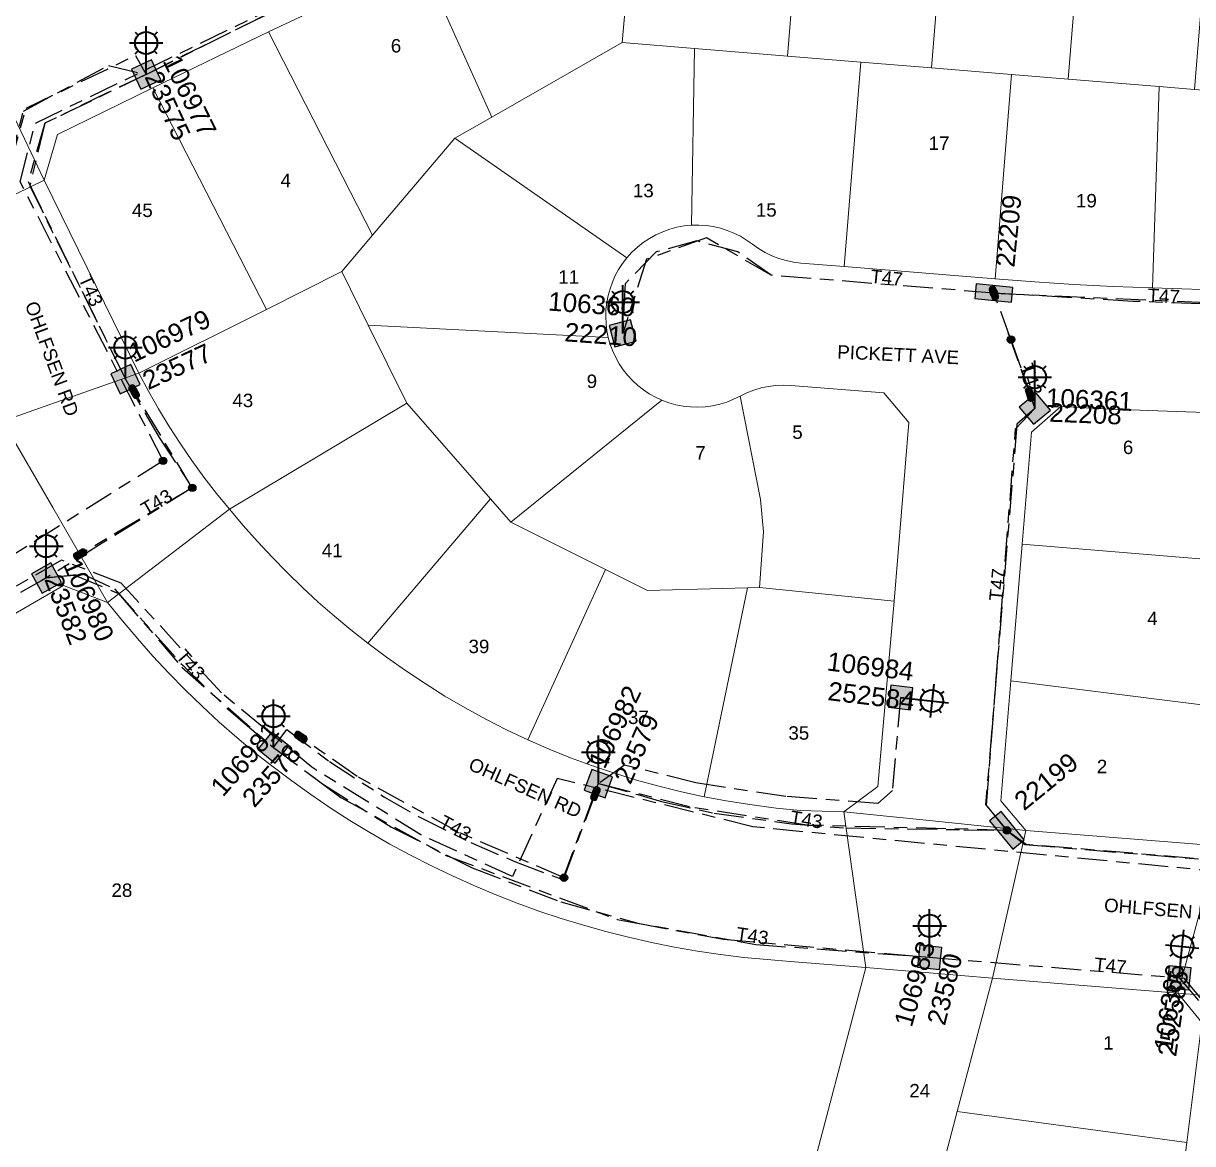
# Model space of a CAD drawing. Header units: metres. Extents: x 300457 to 302353, y 6232868 to 6234686.
# Drawn here: x 302062.9 to 302219.7, y 6233507.1 to 6233657.4 of the extents above; entities that cross this region are included whole.
import ezdxf
from ezdxf.enums import TextEntityAlignment as Align

# ---------------------------------------------------------------- set-up
doc = ezdxf.new("R2010")
doc.units = ezdxf.units.M
doc.linetypes.add('Cable Exist UG', pattern=[8.2, 4, -1.2, 1.8, -1.2])
doc.layers.get('0').update_dxf_attribs({"color": 6})
doc.layers.add('Cadastre Land Parcels_SP_EXT', color=9, linetype='Continuous', lineweight=5)
doc.layers.add('Cadastre Roads_SP_EXT', color=9, linetype='Continuous', lineweight=5)
for name, color, linetype in [('Equip_HV_EXT', 7, 'Continuous'), ('Equip_SL_EXT', 7, 'Continuous'), ('Equip_SP_SL_EXT', 7, 'Continuous'), ('Mains_HV_EXT', 7, 'Continuous'), ('Mains_LV_EXT', 7, 'Continuous'), ('Mains_SL_EXT', 7, 'Continuous'), ('SupportsUG_SP_LV_EXT', 7, 'Continuous'), ('SupportsUG_SP_LV_SL_EXT', 7, 'Continuous')]:
    doc.layers.add(name, color=color, linetype=linetype)
doc.styles.add('COLUMN_LABEL', font='arial.ttf')
doc.styles.add('iecARIAL', font='arial.ttf', dxfattribs={"height": 2})
doc.styles.add('POLE_LABEL', font='arial.ttf')
doc.styles.get("Standard").update_dxf_attribs({"font": 'arial.ttf'})

# ---------------------------------------------------------------- blocks, each defined once
blk = doc.blocks.new('COLUMN_EXT')
blk.add_hatch(color=256).paths.add_polyline_path([(-1.49, 1.48), (-1.49, -1.49), (1.48, -1.49), (1.48, 1.48)])
blk.add_lwpolyline([(-1.49, -1.49), (1.48, -1.49), (1.48, 1.48), (-1.49, 1.48)], close=True)
for tag, height, style, flags, p in [('ASSET_NUM', 2.5, 'COLUMN_LABEL', 8, (2, 2)), ('STRUCTURE_PLANT_NUMBER', 0.2, 'POLE_LABEL', 9, (1.81, 0.03)), ('STREET_CODE', 0.2, 'COLUMN_LABEL', 9, (1.81, -0.2))]:
    blk.add_attdef(tag, text='', height=height, dxfattribs=dict(style=style, flags=flags)).set_placement(p, align=Align.MIDDLE_LEFT)
at = {"flags": 9}
for tag, p in [('COLUMN_TYPE', (1.81, -0.4)), ('OWNED_BY', (1.81, -0.6)), ('STATE', (1.81, -0.8)), ('USAGE', (1.81, -1)), ('STREETNAME', (1.81, -1.6)), ('LEGEND', (1.81, -1.2)), ('LOCATION', (1.81, -1.4)), ('SUBURB', (1.81, -1.8)), ('NOTES', (1.81, -2))]:
    blk.add_attdef(tag, text='', height=0.2, dxfattribs=at).set_placement(p, align=Align.MIDDLE_LEFT)
at = {"flags": 1}
blk.add_attdef('Z', (1.81, -2.35), '', height=0.2, dxfattribs=at)
blk = doc.blocks.new('PILLAR_EXT')
blk.add_hatch(color=256).paths.add_polyline_path([(-2.475, 0.99), (-2.475, -0.99), (2.475, -0.99), (2.475, 0.99)])
blk.add_lwpolyline([(-2.475, -0.99), (2.475, -0.99), (2.475, 0.99), (-2.475, 0.99)], close=True)
at = {"style": 'iecARIAL', "flags": 8}
blk.add_attdef('ASSET_NUM', (1.5, 3.5), '', height=2.5, dxfattribs=at)
for tag, p, flags in [('OWNED_BY', (0, -0.2), 9), ('STATE', (0, -0.4), 9), ('SUPPORT_TYPE', (0, -0.6), 9), ('USAGE', (0, -0.8), 9), ('LEGEND', (0, -1), 9), ('LOCATION', (0, -1.2), 9), ('NOTES', (0, -1.4), 9), ('PARENT', (0, -1.6), 9), ('STREETNAME', (0, -1.8), 9), ('SUBURB', (0, -2), 1)]:
    blk.add_attdef(tag, p, '', height=0.2, dxfattribs=dict(flags=flags))
blk = doc.blocks.new('SL_LANTERN_EXT')
at = {"lineweight": 40}
for p, q in [((0, 1.97), (0, 6.47)), ((-1.46, 5.68), (-1.06, 5.28)), ((1.46, 5.68), (1.06, 5.28)), ((-2.25, 4.22), (2.25, 4.22)), ((-1.46, 2.76), (-1.06, 3.16)), ((1.46, 2.76), (1.06, 3.16)), ((0, 0), (0, 2.72))]:
    blk.add_line(p, q, dxfattribs=at)
blk.add_circle((0, 4.22), 1.5, dxfattribs=at)
at = {"style": 'iecARIAL', "flags": 8}
blk.add_attdef('ASSET_NUM', (1.5, 1.5), '', height=2.5, dxfattribs=at)
for tag, p, height, flags in [('OPERATING_VOLTAGE', (0.98, -1.65), 0.2, 9), ('CONSTRUCTED_VOLTAGE', (0.98, -0.65), 0.2, 9), ('CONTROL_TYPE', (0.98, -0.85), 0.2, 9), ('LANTERN_PURPOSE', (0.98, -1.05), 0.2, 9), ('LANTERN_TYPE', (0.98, -1.25), 0.2, 9), ('NO_PHASES', (0.98, -1.45), 0.2, 9), ('LNUMBER', (2.18, -3.25), 2.5, 8), ('ORIENTATION', (0.98, -1.85), 0.2, 9), ('OWNED_BY', (0.98, -2.05), 0.2, 9), ('STATE', (0.98, -2.25), 0.2, 9), ('USAGE', (0.98, -2.45), 0.2, 9), ('CEXIST', (0.98, -2.65), 0.2, 9), ('CNEW', (0.98, -2.85), 0.2, 9), ('CNUMBER', (0.98, -3.05), 0.2, 9), ('CREMOVE', (0.98, -3.25), 0.2, 9), ('CREPLACE', (0.98, -3.45), 0.2, 9), ('LKINGHEIGHT', (0.98, -3.65), 0.2, 9), ('LBRACKET', (0.98, -3.85), 0.2, 9), ('LBRACKETVOCAB', (0.98, -4.05), 0.2, 9), ('LCATEGORY', (0.98, -4.25), 0.2, 9), ('LCHARGE1', (0.98, -4.45), 0.2, 9), ('LCHARGE1PERCENT', (0.98, -4.65), 0.2, 9), ('LCHARGE2', (0.98, -4.85), 0.2, 9), ('LCHARGE2PERCENT', (0.98, -5.05), 0.2, 9), ('LCHARGE3', (0.98, -5.25), 0.2, 9), ('LCHARGE3PERCENT', (0.98, -5.45), 0.2, 9), ('LEXIST', (0.98, -5.65), 0.2, 9), ('LLAMP', (0.98, -5.85), 0.2, 9), ('LLAMPVOCAB', (0.98, -6.05), 0.2, 9), ('LMAST', (0.98, -6.25), 0.2, 9), ('LMASTVOCAB', (0.98, -6.45), 0.2, 9), ('LNEW', (0.98, -6.65), 0.2, 9), ('LANTNUMBER', (0.98, -6.85), 0.2, 9), ('LOUTREACH', (0.98, -7.25), 0.2, 9), ('LOUTREACHVOCAB', (0.98, -7.45), 0.2, 9), ('LRATECODE', (0.98, -7.65), 0.2, 9), ('LREMOVE', (0.98, -7.85), 0.2, 9), ('STREETNAME', (0.98, -9.25), 0.2, 9), ('SUBURB', (0.98, -9.45), 0.2, 1), ('LREPLACE', (0.98, -8.05), 0.2, 9), ('LTYPE', (0.98, -8.25), 0.2, 9), ('LTYPEVOCAB', (0.98, -8.45), 0.2, 9), ('LEGEND', (0.98, -8.65), 0.2, 9), ('LOCATION', (0.98, -8.85), 0.2, 9), ('NOTES', (0.98, -9.05), 0.2, 9)]:
    blk.add_attdef(tag, p, '', height=height, dxfattribs=dict(flags=flags))
blk = doc.blocks.new('SL_STJ_EXT')
h = blk.add_hatch(color=256)
edge = h.paths.add_edge_path()
edge.add_ellipse((-0.59, 0.13), major_axis=(0.226, 0.226), ratio=1, start_angle=45, end_angle=135)
edge.add_line((-0.91, 0.13), (-0.91, -0.13))
edge.add_ellipse((-0.59, -0.13), major_axis=(0.226, 0.226), ratio=1, start_angle=135, end_angle=225)
edge.add_line((-0.59, -0.45), (0.59, -0.45))
edge.add_ellipse((0.59, -0.13), major_axis=(-0.226, 0.226), ratio=1, start_angle=135, end_angle=225)
edge.add_line((0.91, -0.13), (0.91, 0.13))
edge.add_ellipse((0.59, 0.13), major_axis=(-0.226, 0.226), ratio=1, start_angle=225, end_angle=315)
edge.add_line((0.59, 0.45), (-0.59, 0.45))
blk.add_lwpolyline([(-0.91, 0.13), (-0.91, -0.13, 0.414214), (-0.59, -0.45), (0.59, -0.45, 0.414214), (0.91, -0.13), (0.91, 0.13, 0.414214), (0.59, 0.45), (-0.59, 0.45, 0.414214)], format="xyb", close=True)
at = {"flags": 1}
blk.add_attdef('Z', (0, 0), '', height=0.2, dxfattribs=at)
at = {"flags": 9}
for tag, p in [('ORIENTATION', (0, 0)), ('USAGE', (0, -0.2)), ('LEGEND', (0, -0.4)), ('NOTES', (0, -0.6))]:
    blk.add_attdef(tag, text='', height=0.2, dxfattribs=at).set_placement(p, align=Align.MIDDLE_LEFT)
blk = doc.blocks.new('CONNECTOR_NODE_EXT')
h = blk.add_hatch(color=256)
edge = h.paths.add_edge_path()
edge.add_arc((0, 0), 0.5, 0, 360)
blk.add_circle((0, 0), 0.5)
at = {"flags": 1}
blk.add_attdef('Z', (0, 0), '', height=0.2, dxfattribs=at)
at = {"flags": 9}
for tag, p in [('CONNECTOR_TYPE', (0, 0)), ('CONSTRUCTED_VOLTAGE', (0, -0.2)), ('OPERATING_VOLTAGE', (0, -0.6)), ('ORIENTATION', (0, -0.8)), ('SUBTYPE', (0, -1)), ('NO_PHASES', (0, -0.4)), ('USAGE', (0, -1.2)), ('NOTES', (0, -1.4))]:
    blk.add_attdef(tag, text='', height=0.2, dxfattribs=at).set_placement(p, align=Align.MIDDLE_LEFT)

msp = doc.modelspace()

# ---------------------------------------------------------------- linework, layer by layer
at = {"layer": 'Cadastre Land Parcels_SP_EXT', "linetype": 'Continuous'}
for points in [[(302220.01, 6233648.52), (302222.78, 6233682.72), (302205.7, 6233682.32), (302203.06, 6233649.91), (302215.26, 6233648.91), (302220.01, 6233648.52)], [(302203.06, 6233649.91), (302205.7, 6233682.32), (302187.06, 6233680.12), (302184.72, 6233651.41), (302195.47, 6233650.53), (302203.06, 6233649.91)], [(302165.42, 6233652.99), (302167.67, 6233680.93), (302164.37, 6233680.55), (302161.14, 6233680.13), (302157.92, 6233679.64), (302154.71, 6233679.08), (302151.51, 6233678.44), (302148.34, 6233677.73), (302145.19, 6233676.95), (302143.24, 6233654.8), (302152.92, 6233654.01), (302165.42, 6233652.99)], [(302187.06, 6233680.12), (302167.67, 6233680.93), (302165.42, 6233652.99), (302175.23, 6233652.18), (302184.72, 6233651.41), (302187.06, 6233680.12)], [(302143.24, 6233654.8), (302145.19, 6233676.95), (302141.84, 6233676.06), (302138.53, 6233675.1), (302135.24, 6233674.06), (302131.98, 6233672.94), (302130.34, 6233672.34), (302128.74, 6233671.76), (302125.52, 6233670.5), (302122.34, 6233669.16), (302119.19, 6233667.76), (302116.08, 6233666.29), (302125.73, 6233644.79), (302143.24, 6233654.8)], [(302125.73, 6233644.79), (302116.08, 6233666.29), (302115.06, 6233665.85), (302114.09, 6233665.34), (302100.15, 6233658.31), (302095.78, 6233656.22), (302109.73, 6233628.96), (302120.78, 6233641.96), (302125.73, 6233644.79)], [(302109.73, 6233628.96), (302095.78, 6233656.22), (302080.24, 6233648.71), (302095.52, 6233619.01), (302105.62, 6233624.09), (302109.73, 6233628.96)], [(302152.92, 6233654.01), (302143.24, 6233654.8), (302125.73, 6233644.79), (302120.78, 6233641.96), (302143.85, 6233625.93), (302144.53, 6233626.67), (302145.26, 6233627.35), (302146.04, 6233627.97), (302146.87, 6233628.53), (302147.74, 6233629.01), (302148.66, 6233629.43), (302149.6, 6233629.76), (302150.56, 6233630.02), (302151.55, 6233630.2), (302152.54, 6233630.29), (302152.92, 6233654.01)], [(302165.42, 6233652.99), (302152.92, 6233654.01), (302152.54, 6233630.29), (302153.51, 6233630.31), (302154.48, 6233630.25), (302155.44, 6233630.11), (302156.39, 6233629.89), (302157.31, 6233629.61), (302158.21, 6233629.25), (302159.08, 6233628.81), (302159.92, 6233628.31), (302160.71, 6233627.75), (302161.53, 6233627.17), (302162.39, 6233626.65), (302163.3, 6233626.21), (302164.24, 6233625.85), (302165.21, 6233625.56), (302166.19, 6233625.35), (302167.2, 6233625.23), (302173, 6233624.76), (302175.23, 6233652.18), (302165.42, 6233652.99)], [(302195.47, 6233650.53), (302184.72, 6233651.41), (302175.23, 6233652.18), (302173, 6233624.76), (302193.24, 6233623.1), (302195.47, 6233650.53)], [(302203.06, 6233649.91), (302195.47, 6233650.53), (302193.24, 6233623.1), (302198.52, 6233622.71), (302203.8, 6233622.37), (302209.08, 6233622.1), (302214.37, 6233621.89), (302215.26, 6233648.91), (302203.06, 6233649.91)], [(302095.52, 6233619.01), (302080.24, 6233648.71), (302067.45, 6233642.47), (302065.67, 6233636.33), (302078.38, 6233610.46), (302095.52, 6233619.01)], [(302220.01, 6233648.52), (302215.26, 6233648.91), (302214.37, 6233621.89), (302235.4, 6233621.2), (302236.27, 6233647.19), (302220.01, 6233648.52)], [(302143.85, 6233625.93), (302120.78, 6233641.96), (302109.73, 6233628.96), (302105.62, 6233624.09), (302109.16, 6233616.91), (302141.36, 6233615.22), (302141.17, 6233616.15), (302141.06, 6233617.09), (302141.02, 6233618.04), (302141.05, 6233618.99), (302141.16, 6233619.94), (302141.33, 6233620.87), (302141.59, 6233621.79), (302141.91, 6233622.68), (302142.3, 6233623.55), (302142.75, 6233624.38), (302143.27, 6233625.18), (302143.85, 6233625.93)], [(302109.16, 6233616.91), (302105.62, 6233624.09), (302095.52, 6233619.01), (302078.38, 6233610.46), (302079.67, 6233608.05), (302081.03, 6233605.66), (302082.46, 6233603.31), (302083.95, 6233601), (302085.5, 6233598.73), (302087.12, 6233596.51), (302088.8, 6233594.33), (302090.56, 6233592.23), (302114.33, 6233606.44), (302109.16, 6233616.91)], [(302141.36, 6233615.22), (302109.16, 6233616.91), (302114.33, 6233606.44), (302125.55, 6233593.59), (302128.27, 6233590.47), (302148.55, 6233606.83), (302147.69, 6233607.23), (302146.85, 6233607.7), (302146.06, 6233608.23), (302145.31, 6233608.82), (302144.6, 6233609.46), (302143.95, 6233610.17), (302143.36, 6233610.91), (302142.83, 6233611.71), (302142.36, 6233612.54), (302141.96, 6233613.41), (302141.63, 6233614.3), (302141.36, 6233615.22)], [(302161.64, 6233581.7), (302162.2, 6233589.17), (302161.76, 6233593.5), (302159.05, 6233607.38), (302158.16, 6233606.95), (302157.24, 6233606.58), (302156.3, 6233606.3), (302155.33, 6233606.09), (302154.36, 6233605.96), (302153.37, 6233605.9), (302152.38, 6233605.93), (302151.4, 6233606.04), (302150.43, 6233606.22), (302149.48, 6233606.49), (302148.55, 6233606.83), (302128.27, 6233590.47), (302140.98, 6233584.13), (302146.64, 6233581.31), (302160.03, 6233581.66), (302161.64, 6233581.7)], [(302179.73, 6233579.87), (302181.69, 6233603.85), (302178.33, 6233607.8), (302165.86, 6233608.82), (302164.85, 6233608.86), (302163.84, 6233608.82), (302162.84, 6233608.69), (302161.86, 6233608.48), (302160.89, 6233608.19), (302159.95, 6233607.83), (302159.05, 6233607.38), (302161.76, 6233593.5), (302162.2, 6233589.17), (302161.64, 6233581.7), (302179.73, 6233579.87)], [(302125.55, 6233593.59), (302114.33, 6233606.44), (302090.56, 6233592.23), (302092.39, 6233590.01), (302094.3, 6233587.86), (302096.26, 6233585.76), (302098.27, 6233583.7), (302100.34, 6233581.71), (302102.45, 6233579.76), (302104.62, 6233577.87), (302106.83, 6233576.04), (302109.1, 6233574.26), (302125.55, 6233593.59)], [(302227.76, 6233604.97), (302213.83, 6233605.43), (302207.95, 6233605.67), (302202.06, 6233605.98), (302198.11, 6233602.56), (302196.88, 6233587.51), (302226.14, 6233585.12), (302227.76, 6233604.97)], [(302128.27, 6233590.47), (302125.55, 6233593.59), (302109.1, 6233574.26), (302111.6, 6233572.37), (302114.17, 6233570.56), (302116.79, 6233568.82), (302119.45, 6233567.15), (302122.16, 6233565.56), (302124.92, 6233564.06), (302127.72, 6233562.63), (302130.58, 6233561.29), (302140.98, 6233584.13), (302128.27, 6233590.47)], [(302225.4, 6233576), (302226.14, 6233585.12), (302196.88, 6233587.51), (302195.35, 6233569.2), (302224.51, 6233565.52), (302225.4, 6233576)], [(302160.03, 6233581.66), (302146.64, 6233581.31), (302140.98, 6233584.13), (302130.58, 6233561.29), (302133.41, 6233560.03), (302136.3, 6233558.87), (302139.22, 6233557.79), (302142.17, 6233556.79), (302145.14, 6233555.88), (302148.14, 6233555.05), (302151.17, 6233554.3), (302154.2, 6233553.64), (302160.03, 6233581.66)], [(302179.73, 6233579.87), (302161.64, 6233581.7), (302160.03, 6233581.66), (302154.2, 6233553.64), (302157.43, 6233553.06), (302160.66, 6233552.56), (302163.9, 6233552.13), (302167.15, 6233551.79), (302172.96, 6233551.6), (302177.5, 6233555.01), (302179.73, 6233579.87)], [(302224.51, 6233565.52), (302195.35, 6233569.2), (302194.04, 6233553.09), (302197.39, 6233549.14), (302223.13, 6233547.04), (302224.51, 6233565.52)], [(302188.18, 6233511.42), (302192.9, 6233529.33), (302175.92, 6233530.73), (302167.64, 6233499.35), (302184.04, 6233495.75), (302188.18, 6233511.42)], [(302217.77, 6233527.28), (302192.9, 6233529.33), (302188.18, 6233511.42), (302218.95, 6233507.26), (302220.97, 6233523.35), (302217.77, 6233527.28)], [(302218.95, 6233507.26), (302188.18, 6233511.42), (302184.04, 6233495.75), (302192.17, 6233493.97), (302216.6, 6233488.61), (302218.95, 6233507.26)]]:
    msp.add_lwpolyline(points, close=True, dxfattribs=at)
msp.add_lwpolyline([(302167.64, 6233499.35), (302175.92, 6233530.73), (302165.77, 6233531.57), (302162.65, 6233531.8), (302159.53, 6233532.1), (302156.42, 6233532.49), (302153.31, 6233532.95), (302150.23, 6233533.49), (302147.15, 6233534.11), (302144.09, 6233534.8), (302141.05, 6233535.57), (302138.04, 6233536.41), (302135.04, 6233537.33), (302132.06, 6233538.32), (302129.12, 6233539.39), (302126.2, 6233540.53), (302123.3, 6233541.74), (302120.44, 6233543.02), (302117.62, 6233544.38), (302114.82, 6233545.8), (302112.07, 6233547.29), (302109.35, 6233548.86), (302106.67, 6233550.48), (302104.03, 6233552.18), (302101.44, 6233553.94), (302098.89, 6233555.76), (302096.38, 6233557.65), (302093.92, 6233559.59), (302091.52, 6233561.6), (302089.16, 6233563.67), (302086.86, 6233565.8), (302084.61, 6233567.98), (302082.41, 6233570.22), (302080.27, 6233572.51), (302078.19, 6233574.85), (302076.17, 6233577.25), (302074.2, 6233579.69), (302074.2, 6233579.69), (302068.26, 6233581.98), (302050.55, 6233571.73)], dxfattribs=at)
at = {"layer": 'Cadastre Roads_SP_EXT', "linetype": 'Continuous'}
for points in [[(302114.09, 6233665.34), (302108.14, 6233674.27), (302102.86, 6233682.2), (302074.7, 6233668.03), (302059.38, 6233661.36), (302054.74, 6233659.37), (302060.4, 6233647.44), (302065.67, 6233636.33), (302067.45, 6233642.47), (302080.24, 6233648.71), (302095.78, 6233656.22), (302100.15, 6233658.31), (302114.09, 6233665.34)], [(302078.38, 6233610.46), (302065.67, 6233636.33), (302058.21, 6233632.7), (302048.18, 6233627.82), (302060.15, 6233604.04), (302067.82, 6233606.74), (302078.38, 6233610.46)], [(302109.1, 6233574.26), (302106.83, 6233576.04), (302104.62, 6233577.87), (302102.45, 6233579.76), (302100.34, 6233581.71), (302098.27, 6233583.7), (302096.26, 6233585.76), (302094.3, 6233587.86), (302092.39, 6233590.01), (302090.56, 6233592.23), (302081.39, 6233585.2), (302074.2, 6233579.69), (302076.17, 6233577.25), (302078.19, 6233574.85), (302080.27, 6233572.51), (302082.41, 6233570.22), (302084.61, 6233567.98), (302086.86, 6233565.8), (302089.16, 6233563.67), (302091.52, 6233561.6), (302093.92, 6233559.59), (302096.38, 6233557.65), (302098.89, 6233555.76), (302101.44, 6233553.94), (302104.03, 6233552.18), (302106.67, 6233550.48), (302109.35, 6233548.86), (302112.07, 6233547.29), (302114.82, 6233545.8), (302117.62, 6233544.38), (302120.44, 6233543.02), (302123.3, 6233541.74), (302126.2, 6233540.53), (302129.12, 6233539.39), (302132.06, 6233538.32), (302135.04, 6233537.33), (302138.04, 6233536.41), (302141.05, 6233535.57), (302144.09, 6233534.8), (302147.15, 6233534.11), (302150.23, 6233533.49), (302153.31, 6233532.95), (302156.42, 6233532.49), (302159.53, 6233532.1), (302162.65, 6233531.8), (302165.77, 6233531.57), (302175.92, 6233530.73), (302174.44, 6233541.13), (302172.96, 6233551.6), (302167.15, 6233551.79), (302163.9, 6233552.13), (302160.66, 6233552.56), (302157.43, 6233553.06), (302154.2, 6233553.64), (302151.17, 6233554.3), (302148.14, 6233555.05), (302145.14, 6233555.88), (302142.17, 6233556.79), (302139.22, 6233557.79), (302136.3, 6233558.87), (302133.41, 6233560.03), (302130.58, 6233561.29), (302127.72, 6233562.63), (302124.92, 6233564.06), (302122.16, 6233565.56), (302119.45, 6233567.15), (302116.79, 6233568.82), (302114.17, 6233570.56), (302111.6, 6233572.37), (302109.1, 6233574.26)], [(302223.13, 6233547.04), (302197.39, 6233549.14), (302195.18, 6233539.36), (302192.9, 6233529.33), (302217.77, 6233527.28), (302220.5, 6233537.34), (302223.13, 6233547.04)]]:
    msp.add_lwpolyline(points, close=True, dxfattribs=at)
for points in [[(302235.4, 6233621.2), (302214.37, 6233621.89), (302209.08, 6233622.1), (302203.8, 6233622.37), (302198.52, 6233622.71), (302193.24, 6233623.1), (302173, 6233624.76), (302173, 6233624.76), (302167.2, 6233625.23), (302166.19, 6233625.35), (302165.21, 6233625.56), (302164.24, 6233625.85), (302163.3, 6233626.21), (302162.39, 6233626.65), (302161.53, 6233627.17), (302160.71, 6233627.75), (302159.92, 6233628.31), (302159.08, 6233628.81), (302158.21, 6233629.25), (302157.31, 6233629.61), (302156.39, 6233629.89), (302155.44, 6233630.11), (302154.48, 6233630.25), (302153.51, 6233630.31), (302152.54, 6233630.29), (302151.55, 6233630.2), (302150.56, 6233630.02), (302149.6, 6233629.76), (302148.66, 6233629.43), (302147.74, 6233629.01), (302146.87, 6233628.53), (302146.04, 6233627.97), (302145.26, 6233627.35), (302144.53, 6233626.67), (302143.85, 6233625.93), (302143.27, 6233625.18), (302142.75, 6233624.38), (302142.3, 6233623.55), (302141.91, 6233622.68), (302141.59, 6233621.79), (302141.33, 6233620.87), (302141.16, 6233619.94), (302141.05, 6233618.99), (302141.02, 6233618.04), (302141.06, 6233617.09), (302141.17, 6233616.15), (302141.36, 6233615.22), (302141.63, 6233614.3), (302141.96, 6233613.41), (302142.36, 6233612.54), (302142.83, 6233611.71), (302143.36, 6233610.91), (302143.95, 6233610.17), (302144.6, 6233609.46), (302145.31, 6233608.82), (302146.06, 6233608.23), (302146.85, 6233607.7), (302147.69, 6233607.23), (302148.55, 6233606.83), (302149.48, 6233606.49), (302150.43, 6233606.22), (302151.4, 6233606.04), (302152.38, 6233605.93), (302153.37, 6233605.9), (302154.36, 6233605.96), (302155.33, 6233606.09), (302156.3, 6233606.3), (302157.24, 6233606.58), (302158.16, 6233606.95), (302159.05, 6233607.38), (302159.95, 6233607.83), (302160.89, 6233608.19), (302161.86, 6233608.48), (302162.84, 6233608.69), (302163.84, 6233608.82), (302164.85, 6233608.86), (302165.86, 6233608.82), (302178.33, 6233607.8), (302181.69, 6233603.85), (302179.73, 6233579.87), (302177.5, 6233555.01), (302172.96, 6233551.6), (302183.1, 6233550.58), (302197.39, 6233549.14), (302194.04, 6233553.09), (302195.35, 6233569.2), (302196.88, 6233587.51), (302198.11, 6233602.56), (302202.06, 6233605.98), (302207.95, 6233605.67), (302213.83, 6233605.43), (302227.76, 6233604.97)], [(302050.55, 6233571.73), (302068.26, 6233581.98), (302074.2, 6233579.69), (302074.2, 6233579.69), (302066.84, 6233592.46), (302060.15, 6233604.04)], [(302232.99, 6233487.02), (302235.6, 6233507.82), (302237.39, 6233522.01), (302241.5, 6233525.35), (302241.5, 6233525.35), (302227.62, 6233526.48), (302217.77, 6233527.28), (302220.97, 6233523.35), (302218.95, 6233507.26), (302216.6, 6233488.61)]]:
    msp.add_lwpolyline(points, dxfattribs=at)
at = {"layer": 'Mains_HV_EXT', "linetype": 'Cable Exist UG'}
for points in [[(302081.63, 6233598.7), (302062.46, 6233636.14), (302064.5, 6233643.98), (302115.27, 6233668.56), (302129, 6233675.15), (302142.7, 6233679.65), (302165.14, 6233683.7), (302179.6, 6233683.14)], [(302081.63, 6233598.7), (302034.37, 6233569.01)], [(302298.07, 6233536.4), (302160.73, 6233549.61), (302134.49, 6233556.11), (302128.49, 6233542.94), (302116.22, 6233548.55), (302101.59, 6233557.61), (302089.45, 6233567.58), (302076.03, 6233582.29), (302067.99, 6233585.38), (302037.57, 6233567.82), (302021.18, 6233553.62)]]:
    msp.add_lwpolyline(points, dxfattribs=at)
at = {"layer": 'Mains_LV_EXT', "linetype": 'Cable Exist UG'}
for points in [[(302084.43, 6233653.09), (302114.34, 6233667.81), (302128.59, 6233674.15), (302139.19, 6233677.33)], [(302041.57, 6233645.47), (302045.98, 6233647.85), (302052.51, 6233634.37), (302061.1, 6233638.35), (302063.26, 6233646), (302077.94, 6233653.07), (302079.36, 6233650.52)], [(302079.36, 6233650.52), (302084.43, 6233653.09)], [(302079.36, 6233650.52), (302074.15, 6233648.06)], [(302074.15, 6233648.06), (302065.77, 6233643.97), (302063.53, 6233636.16), (302076.58, 6233609.67)], [(302193.08, 6233621.2), (302163.23, 6233623.58), (302158.72, 6233626.72), (302153.25, 6233628.2), (302147.76, 6233626.71), (302143.61, 6233622.45), (302143.29, 6233615.78)], [(302245.48, 6233618.87), (302211.73, 6233620.09), (302193.08, 6233621.2)], [(302194.95, 6233615.93), (302198.58, 6233605.7)], [(302076.58, 6233609.67), (302079.55, 6233604.5)], [(302079.55, 6233604.5), (302081.1, 6233601.81), (302085.55, 6233595.08), (302073.47, 6233587.64)], [(302198.58, 6233605.7), (302196.18, 6233603.63), (302191.98, 6233552.6), (302194.84, 6233549.14)], [(302073.47, 6233587.64), (302065.99, 6233582.99)], [(302065.99, 6233582.99), (302061.23, 6233580.35)], [(302065.99, 6233582.99), (302070.83, 6233583.55), (302075.1, 6233581.52), (302084.31, 6233571.23), (302090.46, 6233565.29), (302092.02, 6233563.97)], [(302092.02, 6233563.97), (302096.44, 6233560.24)], [(302096.44, 6233560.24), (302098.23, 6233562.65), (302103.97, 6233558.36), (302111.32, 6233553.6), (302115.98, 6233550.95), (302122.9, 6233547.49), (302128.93, 6233544.92), (302135.26, 6233542.53), (302140.03, 6233555.41)], [(302096.44, 6233560.24), (302101.08, 6233556.81)], [(302101.08, 6233556.81), (302103.03, 6233555.36), (302112.29, 6233549.56), (302123.1, 6233544.11), (302134.99, 6233539.55), (302145.31, 6233536.67), (302156.8, 6233534.55), (302178.72, 6233532.6)], [(302140.03, 6233555.41), (302145.32, 6233553.93)], [(302145.32, 6233553.93), (302148.49, 6233552.99), (302155.55, 6233551.45), (302165.95, 6233550), (302173.27, 6233549.46), (302189.06, 6233549.23)], [(302189.06, 6233549.23), (302194.84, 6233549.14)], [(302194.84, 6233549.14), (302197.22, 6233547.24), (302260.74, 6233541.98)], [(302178.72, 6233532.6), (302184.47, 6233532.12)], [(302184.47, 6233532.12), (302218.55, 6233529.31), (302223.04, 6233523.89), (302218.59, 6233488.37)]]:
    msp.add_lwpolyline(points, dxfattribs=at)
at = {"layer": 'Mains_SL_EXT', "linetype": 'Cable Exist UG'}
for points in [[(302079.36, 6233650.52), (302114.6, 6233668.06), (302130.26, 6233674.82), (302144.7, 6233678.9)], [(302041.57, 6233645.47), (302045.48, 6233645.45), (302051.21, 6233633.78), (302061.09, 6233638.53), (302062.9, 6233645.61), (302074.33, 6233651.74), (302079.36, 6233650.52)], [(302079.36, 6233650.52), (302065.77, 6233643.97), (302063.75, 6233635.56), (302076.58, 6233609.67)], [(302193.08, 6233621.2), (302163.23, 6233623.58), (302154.54, 6233628.59), (302146.5, 6233625.74), (302143.29, 6233615.78)], [(302195.38, 6233614.96), (302193.08, 6233621.2)], [(302193.08, 6233621.2), (302245.48, 6233618.87)], [(302195.38, 6233614.96), (302197.93, 6233607.62)], [(302085.55, 6233595.08), (302077.76, 6233607.98)], [(302194.84, 6233549.14), (302192.09, 6233552.51), (302195.99, 6233602.98), (302198.58, 6233605.7)], [(302085.55, 6233595.08), (302070.51, 6233586.15)], [(302024.17, 6233543.6), (302019.31, 6233551.34), (302026.37, 6233558.03), (302031.96, 6233562.56), (302038.1, 6233566.89), (302043.86, 6233570.43), (302065.96, 6233583.04)], [(302065.96, 6233583.04), (302069.76, 6233583.36), (302075.66, 6233580.92), (302084.15, 6233571.03), (302096.44, 6233560.24)], [(302180.57, 6233566.95), (302179.47, 6233554.49), (302177.52, 6233552.73), (302165.18, 6233553.67), (302153.09, 6233555.51), (302143.52, 6233557.89), (302140.03, 6233555.41)], [(302135.42, 6233542.79), (302121.17, 6233548.92), (302107.66, 6233556.38), (302100.11, 6233561.65)], [(302096.44, 6233560.24), (302105.5, 6233553.54), (302119.47, 6233545.82), (302142.54, 6233537.2), (302161.16, 6233533.83), (302184.47, 6233532.12)], [(302135.42, 6233542.79), (302139.63, 6233554.06)], [(302194.84, 6233549.14), (302168.01, 6233549.84), (302152.25, 6233552.28), (302140.03, 6233555.41)], [(302260.74, 6233541.98), (302197.41, 6233547.25), (302194.84, 6233549.14)], [(302184.47, 6233532.12), (302217.93, 6233529.36)], [(302217.93, 6233529.36), (302222.98, 6233523.51), (302218.58, 6233488.45)]]:
    msp.add_lwpolyline(points, dxfattribs=at)

# ---------------------------------------------------------------- block references
at = {"layer": 'Equip_HV_EXT'}
msp.add_blockref('CONNECTOR_NODE_EXT', (302081.63, 6233598.7), dxfattribs=at)
at = {"layer": 'Equip_SL_EXT'}
for p, rotation in [((302193.08, 6233621.2), 108.9980124893166), ((302077.76, 6233607.98), 119.9254089906428), ((302197.93, 6233607.62), 288.0649578353936), ((302070.51, 6233586.15), 209.5404644875096), ((302100.11, 6233561.65), 143.8860492546048), ((302139.63, 6233554.06), 68.38851526386026)]:
    msp.add_blockref('SL_STJ_EXT', p, dxfattribs=dict(at, rotation=rotation))
for p in [(302193.08, 6233621.2), (302195.38, 6233614.96), (302085.55, 6233595.08), (302194.84, 6233549.14), (302135.42, 6233542.79)]:
    msp.add_blockref('CONNECTOR_NODE_EXT', p, dxfattribs=at)
at = {"layer": 'Equip_SP_SL_EXT'}
ref = msp.add_blockref('SL_LANTERN_EXT', (302079.36, 6233650.52), dxfattribs=at)
ref.add_attrib('ASSET_NUM', '106977', dxfattribs={"layer": '0', "height": 2.5, "rotation": 296.0938, "style": 'iecARIAL'}).set_placement((302080.86, 6233652.02), align=Align.BOTTOM_LEFT)
ref = msp.add_blockref('SL_LANTERN_EXT', (302143.29, 6233615.78), dxfattribs=at)
ref.add_attrib('ASSET_NUM', '106360', dxfattribs={"layer": '0', "height": 2.5, "rotation": 355.8738, "style": 'iecARIAL'}).set_placement((302144.79, 6233617.28), align=Align.BOTTOM_RIGHT)
ref = msp.add_blockref('SL_LANTERN_EXT', (302076.58, 6233609.67), dxfattribs=at)
ref.add_attrib('ASSET_NUM', '106979', dxfattribs={"layer": '0', "height": 2.5, "rotation": 25.399, "style": 'iecARIAL'}).set_placement((302078.08, 6233611.17), align=Align.BOTTOM_LEFT)
ref = msp.add_blockref('SL_LANTERN_EXT', (302198.58, 6233605.7), dxfattribs=at)
ref.add_attrib('ASSET_NUM', '106361', dxfattribs={"layer": '0', "height": 2.5, "rotation": 357.21, "style": 'iecARIAL'}).set_placement((302200.08, 6233607.2), align=Align.MIDDLE_LEFT)
ref = msp.add_blockref('SL_LANTERN_EXT', (302065.96, 6233583.04), dxfattribs=at)
ref.add_attrib('ASSET_NUM', '106980', dxfattribs={"layer": '0', "height": 2.5, "rotation": 293.919, "style": 'iecARIAL'}).set_placement((302067.46, 6233584.54), align=Align.BOTTOM_LEFT)
ref = msp.add_blockref('SL_LANTERN_EXT', (302180.57, 6233566.95), dxfattribs=dict(at, rotation=263.7277760746687))
ref.add_attrib('ASSET_NUM', '106984', dxfattribs={"layer": '0', "height": 2.5, "rotation": 353.105, "style": 'iecARIAL'}).set_placement((302182.07, 6233568.45), align=Align.BOTTOM_RIGHT)
ref = msp.add_blockref('SL_LANTERN_EXT', (302140.03, 6233555.41), dxfattribs=at)
ref.add_attrib('ASSET_NUM', '106982', dxfattribs={"layer": '0', "height": 2.5, "rotation": 64.4214, "style": 'iecARIAL'}).set_placement((302141.53, 6233556.91), align=Align.BOTTOM_LEFT)
ref = msp.add_blockref('SL_LANTERN_EXT', (302096.44, 6233560.24), dxfattribs=at)
ref.add_attrib('ASSET_NUM', '106981', dxfattribs={"layer": '0', "height": 2.5, "rotation": 48.5034, "style": 'iecARIAL'}).set_placement((302097.94, 6233561.74), align=Align.BOTTOM_RIGHT)
ref = msp.add_blockref('SL_LANTERN_EXT', (302184.47, 6233532.12), dxfattribs=at)
ref.add_attrib('ASSET_NUM', '106983', dxfattribs={"layer": '0', "height": 2.5, "rotation": 74.1251, "style": 'iecARIAL'}).set_placement((302185.97, 6233533.62), align=Align.BOTTOM_RIGHT)
ref = msp.add_blockref('SL_LANTERN_EXT', (302217.93, 6233529.36), dxfattribs=dict(at, rotation=354.2195743180159))
ref.add_attrib('ASSET_NUM', '106366', dxfattribs={"layer": '0', "height": 2.5, "rotation": 81.751, "style": 'iecARIAL'}).set_placement((302219.43, 6233530.87), align=Align.BOTTOM_RIGHT)
at = {"layer": 'SupportsUG_SP_LV_EXT'}
ref = msp.add_blockref('PILLAR_EXT', (302193.08, 6233621.2), dxfattribs=dict(at, rotation=174.1398214815115))
ref.add_attrib('ASSET_NUM', '22209', dxfattribs={"layer": '0', "height": 2.5, "rotation": 84.2485, "style": 'iecARIAL'}).set_placement((302194.58, 6233624.7), align=Align.MIDDLE_LEFT)
ref = msp.add_blockref('PILLAR_EXT', (302194.84, 6233549.14), dxfattribs=dict(at, rotation=129.1311127904415))
ref.add_attrib('ASSET_NUM', '22199', dxfattribs={"layer": '0', "height": 2.5, "rotation": 39.24, "style": 'iecARIAL'}).set_placement((302196.34, 6233552.64), align=Align.MIDDLE_LEFT)
at = {"layer": 'SupportsUG_SP_LV_SL_EXT'}
ref = msp.add_blockref('COLUMN_EXT', (302079.36, 6233650.52), dxfattribs=dict(at, rotation=24.69093408854956))
ref.add_attrib('ASSET_NUM', '23575', dxfattribs={"layer": '0', "height": 2.5, "rotation": 294.6543, "style": 'COLUMN_LABEL'}).set_placement((302081.37, 6233651.27), align=Align.TOP_LEFT)
ref = msp.add_blockref('COLUMN_EXT', (302143.29, 6233615.78), dxfattribs=dict(at, rotation=284.7809365504988))
ref.add_attrib('ASSET_NUM', '22210', dxfattribs={"layer": '0', "height": 2.5, "rotation": 355.8738, "style": 'COLUMN_LABEL'}).set_placement((302145.29, 6233616.53), align=Align.TOP_RIGHT)
ref = msp.add_blockref('COLUMN_EXT', (302076.58, 6233609.67), dxfattribs=dict(at, rotation=114.9454053484565))
ref.add_attrib('ASSET_NUM', '23577', dxfattribs={"layer": '0', "height": 2.5, "rotation": 25.0541, "style": 'COLUMN_LABEL'}).set_placement((302078.58, 6233610.42), align=Align.TOP_LEFT)
ref = msp.add_blockref('COLUMN_EXT', (302198.58, 6233605.7), dxfattribs=dict(at, rotation=39.76099734003494))
ref.add_attrib('ASSET_NUM', '22208', dxfattribs={"layer": '0', "height": 2.5, "rotation": 357.7395, "style": 'COLUMN_LABEL'}).set_placement((302200.58, 6233606.45), align=Align.TOP_LEFT)
ref = msp.add_blockref('COLUMN_EXT', (302065.99, 6233582.99), dxfattribs=dict(at, rotation=28.95765074863886))
ref.add_attrib('ASSET_NUM', '23582', dxfattribs={"layer": '0', "height": 2.5, "rotation": 291.3307, "style": 'COLUMN_LABEL'}).set_placement((302067.99, 6233583.74), align=Align.TOP_LEFT)
ref = msp.add_blockref('COLUMN_EXT', (302180.57, 6233566.95), dxfattribs=dict(at, rotation=263.7277760746687))
ref.add_attrib('ASSET_NUM', '252584', dxfattribs={"layer": '0', "height": 2.5, "rotation": 353.105, "style": 'COLUMN_LABEL'}).set_placement((302182.57, 6233567.7), align=Align.TOP_RIGHT)
ref = msp.add_blockref('COLUMN_EXT', (302140.03, 6233555.41), dxfattribs=dict(at, rotation=160.1015733679432))
ref.add_attrib('ASSET_NUM', '23579', dxfattribs={"layer": '0', "height": 2.5, "rotation": 66.2222, "style": 'COLUMN_LABEL'}).set_placement((302142.04, 6233556.16), align=Align.TOP_LEFT)
ref = msp.add_blockref('COLUMN_EXT', (302096.44, 6233560.24), dxfattribs=dict(at, rotation=321.2599134106383))
ref.add_attrib('ASSET_NUM', '23578', dxfattribs={"layer": '0', "height": 2.5, "rotation": 48.5034, "style": 'COLUMN_LABEL'}).set_placement((302098.45, 6233560.99), align=Align.TOP_RIGHT)
ref = msp.add_blockref('COLUMN_EXT', (302184.47, 6233532.12), dxfattribs=dict(at, rotation=354.1668531062957))
ref.add_attrib('ASSET_NUM', '23580', dxfattribs={"layer": '0', "height": 2.5, "rotation": 75.749, "style": 'COLUMN_LABEL'}).set_placement((302186.47, 6233532.87), align=Align.TOP_RIGHT)
ref = msp.add_blockref('COLUMN_EXT', (302217.93, 6233529.36), dxfattribs=dict(at, rotation=354.2195743180159))
ref.add_attrib('ASSET_NUM', '252585', dxfattribs={"layer": '0', "height": 2.5, "rotation": 81.751, "style": 'COLUMN_LABEL'}).set_placement((302219.94, 6233530.11), align=Align.BOTTOM_RIGHT)

# ---------------------------------------------------------------- texts
at = {"layer": 'Cadastre Land Parcels_SP_EXT'}
for s, p in [('6', (302112.18, 6233653.47)), ('17', (302184.33, 6233640.4)), ('4', (302097.38, 6233635.4)), ('13', (302144.66, 6233634.05)), ('19', (302204.1, 6233632.69)), ('45', (302077.45, 6233631.4)), ('15', (302161.15, 6233631.45)), ('11', (302134.65, 6233622.46)), ('9', (302138.46, 6233608.47)), ('43', (302090.93, 6233605.9)), ('5', (302166.04, 6233601.64)), ('6', (302210.39, 6233599.61)), ('7', (302153.03, 6233598.87)), ('41', (302102.92, 6233585.77)), ('4', (302213.66, 6233576.67)), ('39', (302122.61, 6233572.91)), ('37', (302144, 6233563.4)), ('35', (302165.52, 6233561.3)), ('2', (302206.89, 6233556.8)), ('28', (302074.71, 6233540.21)), ('1', (302207.75, 6233519.73)), ('24', (302181.74, 6233513.32))]:
    msp.add_text(s, height=1.8, dxfattribs=at).set_placement(p)
at = {"layer": 'Cadastre Roads_SP_EXT'}
for s, rotation, p in [('OHLFSEN RD', 290.3246, (302063.07, 6233619.68)), ('PICKETT AVE', 357.2487, (302172.04, 6233612.43)), ('OHLFSEN RD', 335.9211, (302122.45, 6233557.35)), ('OHLFSEN RD', 355.4211, (302207.81, 6233538.25))]:
    msp.add_text(s, height=1.8, rotation=rotation, dxfattribs=at).set_placement(p)
at = {"layer": 'Mains_LV_EXT'}
for s, rotation, p in [('T43', 294.0266, (302070.24, 6233623.15)), ('T47', 354.1478, (302176.45, 6233622.58)), ('T47', 356.9424, (302213.66, 6233620.02)), ('T43', 288.4009, (302196.56, 6233611.38)), ('T43', 30.5057, (302079.35, 6233591.27)), ('T47', 84.2087, (302194.22, 6233579.83)), ('T43', 310.6843, (302083.24, 6233572.43)), ('T43', 332.3082, (302118.53, 6233549.68)), ('T43', 350.8984, (302165.65, 6233550.04)), ('T43', 351.8179, (302158.42, 6233534.41)), ('T47', 354.1668, (302206.47, 6233530.31))]:
    msp.add_text(s, height=1.8, rotation=rotation, dxfattribs=at).set_placement(p)

doc.saveas('drawing.dxf')
